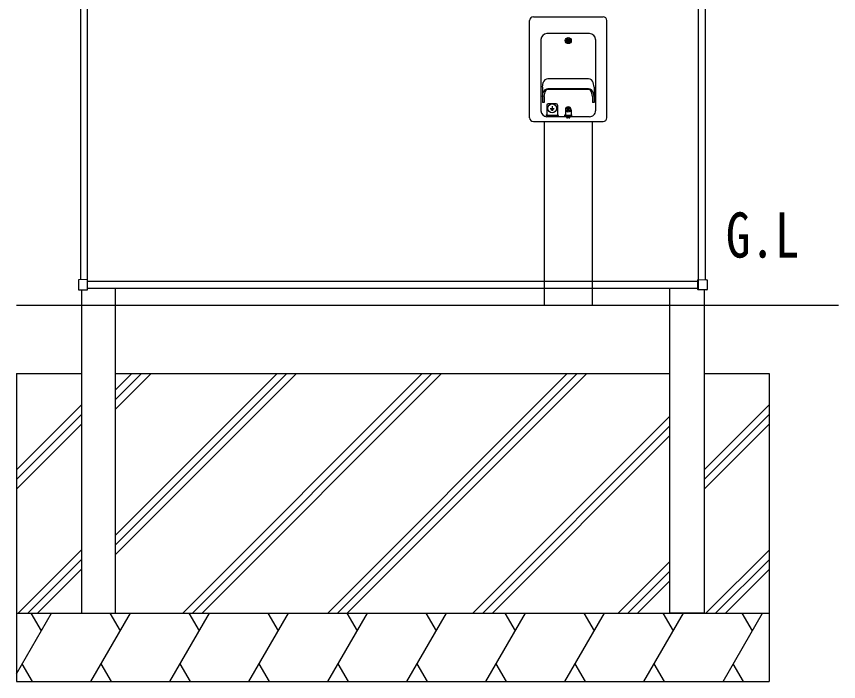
# Model space of a CAD drawing. Units: millimetres, scale not verified. Extents: x -8418 to 8410, y -5948 to 5940.
# Drawn here: x -2878 to -1677, y -4260 to -3288 of the extents above; entities that cross this region are included whole.
import ezdxf
from ezdxf.enums import TextEntityAlignment as Align

# ---------------------------------------------------------------- set-up
doc = ezdxf.new("R2010")
doc.units = ezdxf.units.MM
doc.header["$LTSCALE"] = 30
for name, color, linetype in [('0-1_USER1', 3, 'Continuous'), ('0-3_YKK_13', 4, 'Continuous'), ('0-4_YKK_A1', 4, 'Continuous')]:
    doc.layers.add(name, color=color, linetype=linetype)
doc.styles.add('ＭＳ ゴシック', font='')
doc.styles.get('ＭＳ ゴシック').set_extended_font_data('MS Gothic')

msp = doc.modelspace()

# ---------------------------------------------------------------- linework, layer by layer
at = {"layer": '0-3_YKK_13'}
for p, q in [((-2122.66, -3288.6), (-2020.66, -3288.6)), ((-2128.16, -3436.1), (-2128.16, -3294.1)), ((-2015.16, -3436.1), (-2015.16, -3294.1)), ((-2040.41, -3313.2), (-2102.91, -3313.2)), ((-2111.61, -3321.9), (-2111.61, -3425.9)), ((-2072.72, -3323.75), (-2074.1, -3325.14)), ((-2072.01, -3324.46), (-2073.4, -3325.85)), ((-2072.65, -3321.7), (-2073.36, -3322.41)), ((-2072.72, -3323.05), (-2073.36, -3322.41)), ((-2072.01, -3322.34), (-2072.65, -3321.7)), ((-2069.92, -3320.95), (-2071.3, -3322.34)), ((-2070.67, -3325.1), (-2071.3, -3324.46)), ((-2069.96, -3324.39), (-2070.67, -3325.1)), ((-2069.21, -3321.66), (-2070.6, -3323.05)), ((-2069.96, -3324.39), (-2070.6, -3323.75)), ((-2031.71, -3321.9), (-2031.71, -3425.9)), ((-2109.51, -3391.25), (-2108.12, -3384.86)), ((-2042.03, -3379.36), (-2101.28, -3379.36)), ((-2033.8, -3391.25), (-2035.2, -3384.86)), ((-2109.51, -3391.25), (-2109.51, -3413.9)), ((-2109.51, -3405.05), (-2108.19, -3399.43)), ((-2107.01, -3405.05), (-2105.42, -3398.28)), ((-2041.94, -3394.03), (-2101.37, -3394.03)), ((-2042.28, -3394.81), (-2101.04, -3394.81)), ((-2036.3, -3405.05), (-2037.9, -3398.28)), ((-2033.8, -3405.05), (-2035.13, -3399.43)), ((-2033.8, -3391.25), (-2033.8, -3413.9)), ((-2107.01, -3405.05), (-2107.01, -3413.9)), ((-2036.3, -3405.05), (-2036.3, -3413.9)), ((-2107.01, -3413.9), (-2109.51, -3413.9)), ((-2102.91, -3417.9), (-2102.91, -3431.4)), ((-2089.41, -3415.9), (-2100.91, -3415.9)), ((-2092.17, -3422.96), (-2098.14, -3422.96)), ((-2093.11, -3424.36), (-2097.21, -3424.36)), ((-2095.16, -3419.04), (-2095.16, -3422.96)), ((-2087.41, -3417.9), (-2087.41, -3431.4)), ((-2075.91, -3424.4), (-2075.91, -3431.6)), ((-2072.65, -3422.7), (-2073.36, -3423.41)), ((-2072.72, -3424.05), (-2073.36, -3423.41)), ((-2072.01, -3423.34), (-2072.65, -3422.7)), ((-2069.56, -3421.6), (-2071.3, -3423.34)), ((-2069.96, -3423.41), (-2070.67, -3422.7)), ((-2068.85, -3422.3), (-2070.6, -3424.05)), ((-2067.41, -3424.4), (-2067.41, -3431.6)), ((-2033.8, -3413.9), (-2036.3, -3413.9)), ((-2085.91, -3432.9), (-2104.41, -3432.9)), ((-2040.41, -3434.6), (-2102.91, -3434.6)), ((-2094.04, -3425.76), (-2096.28, -3425.76)), ((-2065.91, -3433.1), (-2077.41, -3433.1)), ((-2072.72, -3424.75), (-2074.46, -3426.5)), ((-2074.16, -3434.6), (-2074.16, -3435.15)), ((-2072.01, -3425.46), (-2073.75, -3427.2)), ((-2072.65, -3426.1), (-2073.36, -3425.39)), ((-2070.41, -3436.4), (-2072.91, -3436.4)), ((-2070.67, -3426.1), (-2071.3, -3425.46)), ((-2069.96, -3425.39), (-2070.67, -3426.1)), ((-2069.96, -3425.39), (-2070.6, -3424.75)), ((-2069.16, -3434.6), (-2069.16, -3435.15)), ((-2122.66, -3441.6), (-2020.66, -3441.6)), ((-2787.66, -3673.57), (-2787.66, -3687.1)), ((-2786.72, -3673.04), (-2787.19, -3673.07)), ((-2774.69, -3672.31), (-2786.72, -3673.04)), ((-2774.16, -3687.1), (-2774.16, -3672.81)), ((-1882.16, -3687.1), (-1882.16, -3672.81)), ((-1881.63, -3672.31), (-1869.6, -3673.04)), ((-1869.6, -3673.04), (-1869.13, -3673.07)), ((-1868.66, -3673.57), (-1868.66, -3687.1)), ((-2787.16, -3687.6), (-2786.69, -3687.6)), ((-2786.69, -3687.6), (-2774.66, -3687.6)), ((-1869.63, -3687.6), (-1881.66, -3687.6)), ((-1869.16, -3687.6), (-1869.63, -3687.6))]:
    msp.add_line(p, q, dxfattribs=at)
for centre, radius in [((-2071.66, -3323.4), 4.4), ((-2071.66, -3323.4), 3), ((-2095.16, -3422.4), 6.5), ((-2071.66, -3424.4), 3.5)]:
    msp.add_circle(centre, radius, dxfattribs=at)
for centre, radius, start, end in [((-2122.66, -3294.1), 5.5, 90, 180), ((-2020.66, -3294.1), 5.5, 0, 90), ((-2102.91, -3321.9), 8.7, 90, 180), ((-2040.41, -3321.9), 8.7, 0, 90), ((-2073.07, -3323.4), 0.5, 315.00005, 45.00003), ((-2071.66, -3321.99), 0.5, 224.99997, 315.00003), ((-2071.66, -3324.81), 0.5, 45.00003, 135), ((-2070.24, -3323.4), 0.5, 135, 224.99997), ((-2101.28, -3386.36), 7, 90, 167.69141), ((-2042.03, -3386.36), 7, 12.30864, 90), ((-2101.37, -3401.03), 7, 90, 166.75116), ((-2101.04, -3399.31), 4.5, 90, 166.73304), ((-2042.28, -3399.31), 4.5, 13.26704, 90), ((-2041.94, -3401.03), 7, 13.24892, 90), ((-2100.91, -3417.9), 2, 90, 180), ((-2089.41, -3417.9), 2, 0.00003, 90), ((-2071.66, -3424.4), 4.25, 0.00003, 180), ((-2073.07, -3424.4), 0.5, 315.00005, 45.00003), ((-2071.66, -3422.99), 0.5, 224.99997, 315.00003), ((-2070.24, -3424.4), 0.5, 135, 224.99997), ((-2122.66, -3436.1), 5.5, 180, 270), ((-2102.91, -3425.9), 8.7, 180, 270), ((-2104.41, -3431.4), 1.5, 270, 0.00002), ((-2085.91, -3431.4), 1.5, 180, 270), ((-2077.41, -3431.6), 1.5, 270, 0.00002), ((-2072.91, -3435.15), 1.25, 180, 270), ((-2071.66, -3425.81), 0.5, 45.00003, 135), ((-2070.41, -3435.15), 1.25, 270, 0.00002), ((-2065.91, -3431.6), 1.5, 180, 270), ((-2040.41, -3425.9), 8.7, 270, 0.00002), ((-2020.66, -3436.1), 5.5, 270, 0), ((-2787.16, -3673.57), 0.5, 93.5, 180), ((-2774.66, -3672.81), 0.5, 0, 93.5), ((-1881.66, -3672.81), 0.5, 86.5, 180), ((-1869.16, -3673.57), 0.5, 0, 86.5), ((-2787.16, -3687.1), 0.5, 180, 270), ((-2774.66, -3687.1), 0.5, 270, 0), ((-1881.66, -3687.1), 0.5, 180, 270), ((-1869.16, -3687.1), 0.5, 270, 0)]:
    msp.add_arc(centre, radius, start, end, dxfattribs=at)
at = {"layer": '0-4_YKK_A1'}
for p, q in [((-2784.66, -2220.1), (-2784.66, -3672.92)), ((-2774.66, -2220.1), (-2774.66, -3672.31)), ((-1881.66, -2220.1), (-1881.66, -3686.1)), ((-1871.66, -2220.1), (-1871.66, -3672.92)), ((-2106.66, -3441.6), (-2106.66, -3710.1)), ((-2036.66, -3441.6), (-2036.66, -3710.1)), ((-2774.16, -3675.1), (-1882.16, -3675.1)), ((-1882.16, -3675.1), (-1881.66, -3675.1)), ((-2783.16, -3687.6), (-2783.16, -4160.1)), ((-2774.16, -3685.1), (-1882.16, -3685.1)), ((-2733.16, -4160.1), (-2733.16, -3685.1)), ((-1923.16, -4160.1), (-1923.16, -3685.1)), ((-1882.16, -3685.1), (-1881.66, -3685.1)), ((-1873.16, -3687.6), (-1873.16, -4160.1)), ((-2878.16, -3710.1), (-1676.61, -3710.1)), ((-2106.66, -3710.1), (-2036.66, -3710.1)), ((-2878.16, -3810.1), (-2878.16, -4260.1)), ((-2878.16, -3810.1), (-2783.16, -3810.1)), ((-2733.16, -3833.84), (-2709.42, -3810.1)), ((-2733.16, -4045.97), (-2497.29, -3810.1)), ((-2733.16, -3847.98), (-2695.28, -3810.1)), ((-2733.16, -4060.11), (-2483.15, -3810.1)), ((-2733.16, -3862.12), (-2681.14, -3810.1)), ((-2733.16, -4074.25), (-2469.01, -3810.1)), ((-2635.16, -4160.1), (-2285.16, -3810.1)), ((-2621.02, -4160.1), (-2271.02, -3810.1)), ((-2606.87, -4160.1), (-2256.87, -3810.1)), ((-2423.03, -4160.1), (-2073.03, -3810.1)), ((-2408.88, -4160.1), (-2058.88, -3810.1)), ((-2394.74, -4160.1), (-2044.74, -3810.1)), ((-1873.16, -3810.1), (-1778.16, -3810.1)), ((-1778.16, -3810.1), (-1778.16, -4260.1)), ((-2878.16, -3950.46), (-2783.16, -3855.46)), ((-1873.16, -3950.77), (-1778.16, -3855.77)), ((-2878.16, -3964.6), (-2783.16, -3869.6)), ((-2210.89, -4160.1), (-1923.16, -3872.36)), ((-1873.16, -3964.91), (-1778.16, -3869.91)), ((-2878.16, -3978.75), (-2783.16, -3883.75)), ((-2196.75, -4160.1), (-1923.16, -3886.51)), ((-1873.16, -3979.05), (-1778.16, -3884.05)), ((-2182.61, -4160.1), (-1923.16, -3900.65)), ((-2875.66, -4160.1), (-2783.16, -4067.59)), ((-1870.36, -4160.1), (-1778.16, -4067.9)), ((-2861.52, -4160.1), (-2783.16, -4081.74)), ((-1998.76, -4160.1), (-1923.16, -4084.5)), ((-1856.22, -4160.1), (-1778.16, -4082.04)), ((-2847.38, -4160.1), (-2783.16, -4095.88)), ((-1842.07, -4160.1), (-1778.16, -4096.18)), ((-1984.62, -4160.1), (-1923.16, -4098.64)), ((-1970.48, -4160.1), (-1923.16, -4112.78)), ((-2878.16, -4160.1), (-1778.16, -4160.1)), ((-2878.16, -4248.72), (-2826.99, -4160.1)), ((-2856.99, -4160.1), (-2841.99, -4186.08)), ((-2783.16, -4160.1), (-2733.16, -4160.1)), ((-2769.26, -4260.1), (-2711.52, -4160.1)), ((-2741.52, -4160.1), (-2726.52, -4186.08)), ((-2653.79, -4260.1), (-2596.05, -4160.1)), ((-2626.05, -4160.1), (-2611.05, -4186.08)), ((-2538.32, -4260.1), (-2480.58, -4160.1)), ((-2510.58, -4160.1), (-2495.58, -4186.08)), ((-2422.85, -4260.1), (-2365.11, -4160.1)), ((-2395.11, -4160.1), (-2380.11, -4186.08)), ((-2307.38, -4260.1), (-2249.64, -4160.1)), ((-2279.64, -4160.1), (-2264.64, -4186.08)), ((-2191.91, -4260.1), (-2134.17, -4160.1)), ((-2164.17, -4160.1), (-2149.17, -4186.08)), ((-2076.44, -4260.1), (-2018.7, -4160.1)), ((-2048.7, -4160.1), (-2033.7, -4186.08)), ((-1960.97, -4260.1), (-1903.23, -4160.1)), ((-1933.23, -4160.1), (-1918.23, -4186.08)), ((-1873.16, -4160.1), (-1923.16, -4160.1)), ((-1845.5, -4260.1), (-1787.76, -4160.1)), ((-1817.76, -4160.1), (-1802.76, -4186.08)), ((-2854.73, -4260.1), (-2869.73, -4234.12)), ((-2739.26, -4260.1), (-2754.26, -4234.12)), ((-2623.79, -4260.1), (-2638.79, -4234.12)), ((-2508.32, -4260.1), (-2523.32, -4234.12)), ((-2392.85, -4260.1), (-2407.85, -4234.12)), ((-2277.38, -4260.1), (-2292.38, -4234.12)), ((-2161.91, -4260.1), (-2176.91, -4234.12)), ((-2046.44, -4260.1), (-2061.44, -4234.12)), ((-1930.97, -4260.1), (-1945.97, -4234.12)), ((-1815.5, -4260.1), (-1830.5, -4234.12)), ((-2878.16, -4260.1), (-1778.16, -4260.1))]:
    msp.add_line(p, q, dxfattribs=at)
msp.add_lwpolyline([(-2733.16, -3810.1), (-2328.16, -3810.1), (-1923.16, -3810.1)], dxfattribs=at)

# ---------------------------------------------------------------- texts
at = {"layer": '0-1_USER1', "style": 'ＭＳ ゴシック', "width": 0.8}
msp.add_text('G.L', height=65.98, dxfattribs=at).set_placement((-1841.41, -3660.28), align=Align.BOTTOM_LEFT)

doc.saveas('drawing.dxf')
